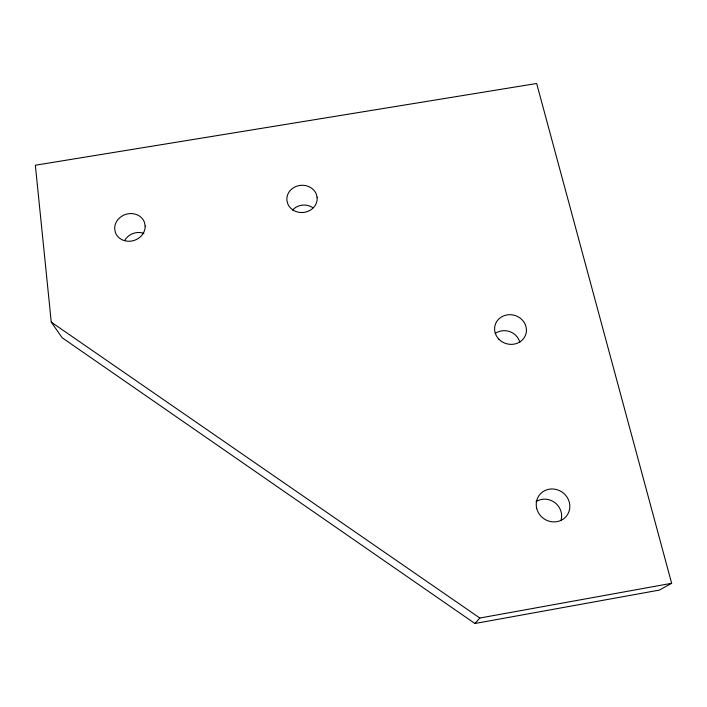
<?xml version="1.0" encoding="UTF-8"?>
<svg xmlns="http://www.w3.org/2000/svg" width="707" height="707" viewBox="0 0 707 707"><rect width="100%" height="100%" fill="white"/><g stroke="black" fill="none" stroke-linecap="round" stroke-linejoin="round"><path stroke-width="1.06" d="M474.918 623.512L479.823 618.033L671.65 583.302L536.657 83.488L35.35 165.226L51.258 322.127L62.145 337.743L474.918 623.512L659.304 590.098L671.65 583.302M51.258 322.127L479.823 618.033M124.83 240.283A14.856 13.292 -17.6 0 1 143.848 233.354M292.477 210.12A14.661 13.239 -4.9 0 1 313.015 207.823M495.245 333.465A15.439 14.281 16.3 0 1 519.831 342.4M536.047 501.643A16.491 15.554 36.6 0 1 554.836 502.615A16.491 15.554 36.6 0 1 560.996 520.379M317.098 197.156L316.153 193.718A15.183 13.636 -4.8 0 0 298.46 185.702A15.183 13.636 -4.8 0 0 286.918 200.541L287.837 203.987A15.183 13.636 -4.8 0 0 305.583 212.109A15.183 13.636 -4.8 0 0 317.098 197.156M145.156 226.046L144.511 222.528A15.395 13.689 -17.3 0 0 127.499 213.921A15.395 13.689 -17.3 0 0 114.675 228.67L115.285 232.196A15.395 13.689 -17.3 0 0 132.333 240.919A15.395 13.689 -17.3 0 0 145.156 226.046M498.868 339.183A16.022 14.75 15.7 0 0 525.752 334.473A16.022 14.75 15.7 0 0 506.919 314.933A16.022 14.75 15.7 0 0 498.868 339.183M536.701 508.386A17.154 16.128 35.6 0 0 564.637 518.001A17.154 16.128 35.6 0 0 557.77 489.924A17.154 16.128 35.6 0 0 536.701 508.386"/></g></svg>
